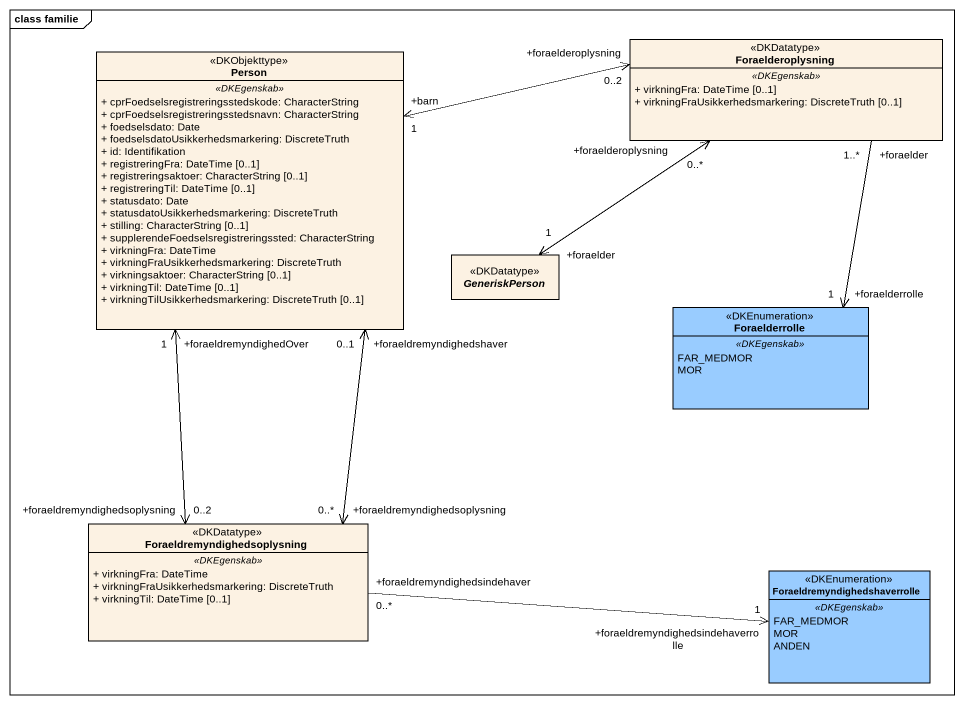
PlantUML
@startuml
mainframe class familie
hide circle
hide empty members
skinparam classAttributeIconSize 0
class "Person" as Person_ <<DKObjekttype>> {
  .. <<DKEgenskab>> ..
  + cprFoedselsregistreringsstedskode: CharacterString
  + cprFoedselsregistreringsstedsnavn: CharacterString
  + foedselsdato: Date
  + foedselsdatoUsikkerhedsmarkering: DiscreteTruth
  + id: Identifikation
  + registreringFra: DateTime [0..1]
  + registreringsaktoer: CharacterString [0..1]
  + registreringTil: DateTime [0..1]
  + statusdato: Date
  + statusdatoUsikkerhedsmarkering: DiscreteTruth
  + stilling: CharacterString [0..1]
  + supplerendeFoedselsregistreringssted: CharacterString
  + virkningFra: DateTime
  + virkningFraUsikkerhedsmarkering: DiscreteTruth
  + virkningsaktoer: CharacterString [0..1]
  + virkningTil: DateTime [0..1]
  + virkningTilUsikkerhedsmarkering: DiscreteTruth [0..1]
}
class Foraelderoplysning <<DKDatatype>> {
  .. <<DKEgenskab>> ..
  + virkningFra: DateTime [0..1]
  + virkningFraUsikkerhedsmarkering: DiscreteTruth [0..1]
}
abstract class GeneriskPerson <<DKDatatype>>
enum Foraelderrolle <<DKEnumeration>> #99CCFF {
  .. <<DKEgenskab>> ..
  FAR_MEDMOR
  MOR
}
class Foraeldremyndighedsoplysning <<DKDatatype>> {
  .. <<DKEgenskab>> ..
  + virkningFra: DateTime
  + virkningFraUsikkerhedsmarkering: DiscreteTruth
  + virkningTil: DateTime [0..1]
}
enum "Foraeldremyndighedshaverrolle" as Foraeldremyndighedshaverroll <<DKEnumeration>> #99CCFF {
  .. <<DKEgenskab>> ..
  FAR_MEDMOR
  MOR
  ANDEN
}
Person_ "+barn\n1" <-right-> "+foraelderoplysning\n0..2" Foraelderoplysning
Person_ "+foraeldremyndighedOver\n1" <--> "+foraeldremyndighedsoplysning\n0..2" Foraeldremyndighedsoplysning
Foraelderoplysning "+foraelderoplysning\n0..*" <--> "+foraelder\n1" GeneriskPerson
Foraelderoplysning "+foraelder\n1..*" --> "+foraelderrolle\n1" Foraelderrolle
Foraeldremyndighedsoplysning "+foraeldremyndighedsoplysning\n0..*" <-up-> "+foraeldremyndighedshaver\n0..1" Person_
Foraeldremyndighedsoplysning "+foraeldremyndighedsindehaver\n0..*" -right-> "+foraeldremyndighedsindehaverrolle\n1" Foraeldremyndighedshaverroll
@enduml
